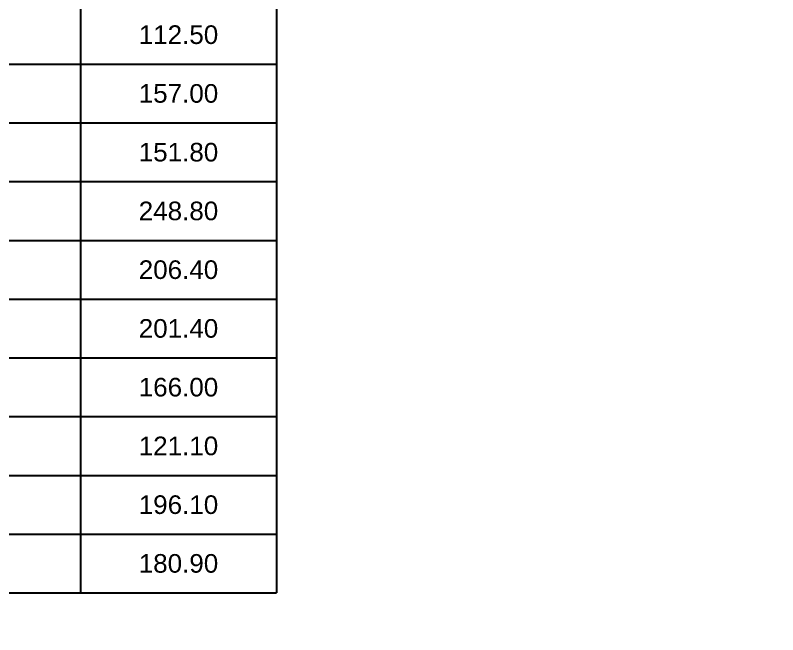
# Model space of a CAD drawing. Header units: millimetres. Extents: x 19458 to 19711, y 4351 to 4752.
# Drawn here: x 19532.023 to 19535.916, y 4507.481 to 4510.644 of the extents above; entities that cross this region are included whole.
import ezdxf

# ---------------------------------------------------------------- set-up
doc = ezdxf.new("R2010")
doc.units = ezdxf.units.MM
for name, color, linetype in [('cotas', 1, 'Continuous'), ('cotas @ 300', 1, 'Continuous'), ('cotas @ 400', 1, 'Continuous'), ('cotas @ 500', 1, 'Continuous')]:
    doc.layers.add(name, color=color, linetype=linetype)
doc.styles.add('century gothic', font='GOTHIC.TTF')
doc.styles.add('COTAS SMC', font='GOTHIC.TTF')
doc.styles.get("Standard").update_dxf_attribs({"font": 'arial.ttf'})
doc.dimstyles.new('ANOTATIVE 100 SMCONSTRUCCIONES', dxfattribs={"dimscale": 0, "dimtxt": 0.18, "dimasz": 0.15, "dimexe": 0.18, "dimexo": 0.09, "dimgap": 0.1, "dimtad": 1, "dimzin": 0, "dimdsep": 46, "dimtxsty": 'century gothic', "dimblk1": 'FLECHA1', "dimblk2": 'FLECHA1', "dimsah": 1, "dimcen": 0.18, "dimdle": 0.075, "dimclrd": 1, "dimclre": 1, "dimclrt": 2, "dimaunit": 1, "dimadec": 0, "dimazin": 0, "dimtfac": 0.75, "dimtix": 1, "dimtmove": 2, "dimatfit": 3, "dimfxl": 0.09, "dimtvp": 1.5, "dimtfill": 1, "dimtolj": 1, "dimtzin": 0, "dimarcsym": 0})
doc.dimstyles.new('PIES SMCONSTRUCCIONES', dxfattribs={"dimscale": 0, "dimtxt": 0.18, "dimasz": 0.2, "dimexe": 0.18, "dimexo": 0, "dimgap": 0.1, "dimtad": 1, "dimdec": 0, "dimlfac": 39.370079, "dimzin": 0, "dimdsep": 46, "dimlunit": 4, "dimtxsty": 'COTAS SMC', "dimblk1": 'FLECHA1', "dimblk2": 'FLECHA1', "dimsah": 1, "dimcen": 0.2, "dimdle": 0.075, "dimclrd": 1, "dimclre": 1, "dimclrt": 2, "dimaunit": 1, "dimadec": 0, "dimazin": 0, "dimtfac": 0.75, "dimtdec": 0, "dimtix": 1, "dimtmove": 2, "dimatfit": 3, "dimfxl": 0.09, "dimtvp": 1.5, "dimtfill": 1, "dimtolj": 1, "dimtzin": 0, "dimarcsym": 0})

# ---------------------------------------------------------------- blocks, each defined once
blk = doc.blocks.new('FLECHA1')
at = {"color": 4}
blk.add_line((-0.246176, -0.248081), (0.248081, 0.25), dxfattribs=at)
at = {"color": 1}
blk.add_line((-1, 0), (0.496162, 0), dxfattribs=at)
blk = doc.blocks.new('*D266')
at = {"layer": 'cotas', "color": 1, "lineweight": -2, "transparency": 16777216}
for p, q in [((19614.326, 4625.8448), (19614.326, 4700.8448)), ((19570.9836, 4550.8448), (19524.326, 4550.8448)), ((19614.326, 4548.4298), (19614.326, 4550.8448)), ((19570.5339, 4548.4298), (19524.326, 4548.4298)), ((19614.326, 4473.4298), (19614.326, 4398.4298))]:
    blk.add_line(p, q, dxfattribs=at)
at = {"layer": 'Defpoints', "color": 0, "transparency": 16777216}
for p in [(19614.326, 4550.8448), (19615.9836, 4550.8448), (19615.5339, 4548.4298)]:
    blk.add_point(p, dxfattribs=at)
at = {"layer": 'cotas', "color": 1, "lineweight": -2, "transparency": 16777216, "xscale": 75, "yscale": 75, "zscale": 75}
for p, rotation in [((19614.326, 4550.8448), 270), ((19614.326, 4548.4298), 90)]:
    blk.add_blockref('FLECHA1', p, dxfattribs=dict(at, rotation=rotation))
at = {"layer": 'cotas', "color": 2, "transparency": 16777216, "insert": (19517.3376, 4549.6373), "char_height": 90, "attachment_point": 5, "rotation": 90, "style": 'century gothic', "bg_fill": 3, "box_fill_scale": 1.1, "bg_fill_color": 256, "bg_fill_true_color": 13158600, "bg_fill_transparency": 0}
blk.add_mtext('\\A1;2.42', dxfattribs=at)
blk = doc.blocks.new('*D312')
at = {"layer": 'cotas', "color": 1, "lineweight": -2, "transparency": 16777216}
for p, q in [((19614.326, 4595.8448), (19614.326, 4640.8448)), ((19588.9836, 4550.8448), (19560.326, 4550.8448)), ((19614.326, 4548.4298), (19614.326, 4550.8448)), ((19588.5339, 4548.4298), (19560.326, 4548.4298)), ((19614.326, 4503.4298), (19614.326, 4458.4298))]:
    blk.add_line(p, q, dxfattribs=at)
at = {"layer": 'Defpoints', "color": 0, "transparency": 16777216}
for p in [(19614.326, 4550.8448), (19615.9836, 4550.8448), (19615.5339, 4548.4298)]:
    blk.add_point(p, dxfattribs=at)
at = {"layer": 'cotas', "color": 1, "lineweight": -2, "transparency": 16777216, "xscale": 45, "yscale": 45, "zscale": 45}
for p, rotation in [((19614.326, 4550.8448), 270), ((19614.326, 4548.4298), 90)]:
    blk.add_blockref('FLECHA1', p, dxfattribs=dict(at, rotation=rotation))
at = {"layer": 'cotas', "color": 2, "transparency": 16777216, "insert": (19556.133, 4549.6373), "char_height": 54, "attachment_point": 5, "rotation": 90, "style": 'century gothic', "bg_fill": 3, "box_fill_scale": 1.1, "bg_fill_color": 256, "bg_fill_true_color": 13158600, "bg_fill_transparency": 0}
blk.add_mtext('\\A1;2.42', dxfattribs=at)
blk = doc.blocks.new('*D318')
at = {"layer": 'cotas', "color": 1, "lineweight": -2, "transparency": 16777216}
for p, q in [((19614.326, 4610.8448), (19614.326, 4670.8448)), ((19579.9836, 4550.8448), (19542.326, 4550.8448)), ((19614.326, 4548.4298), (19614.326, 4550.8448)), ((19579.5339, 4548.4298), (19542.326, 4548.4298)), ((19614.326, 4488.4298), (19614.326, 4428.4298))]:
    blk.add_line(p, q, dxfattribs=at)
at = {"layer": 'Defpoints', "color": 0, "transparency": 16777216}
for p in [(19614.326, 4550.8448), (19615.9836, 4550.8448), (19615.5339, 4548.4298)]:
    blk.add_point(p, dxfattribs=at)
at = {"layer": 'cotas', "color": 1, "lineweight": -2, "transparency": 16777216, "xscale": 60, "yscale": 60, "zscale": 60}
for p, rotation in [((19614.326, 4550.8448), 270), ((19614.326, 4548.4298), 90)]:
    blk.add_blockref('FLECHA1', p, dxfattribs=dict(at, rotation=rotation))
at = {"layer": 'cotas', "color": 2, "transparency": 16777216, "insert": (19536.7353, 4549.6373), "char_height": 72, "attachment_point": 5, "rotation": 90, "style": 'century gothic', "bg_fill": 3, "box_fill_scale": 1.1, "bg_fill_color": 256, "bg_fill_true_color": 13158600, "bg_fill_transparency": 0}
blk.add_mtext('\\A1;2.42', dxfattribs=at)
blk = doc.blocks.new('*D321')
at = {"layer": 'cotas', "color": 1, "lineweight": -2, "transparency": 16777216}
for p, q in [((19620.0128, 4651.7533), (19620.0128, 4751.7533)), ((19620.4168, 4551.7533), (19530.0128, 4551.7533)), ((19620.0128, 4550.5333), (19620.0128, 4551.7533)), ((19620.4168, 4550.5333), (19530.0128, 4550.5333)), ((19620.0128, 4450.5333), (19620.0128, 4350.5333))]:
    blk.add_line(p, q, dxfattribs=at)
at = {"layer": 'Defpoints', "color": 0, "transparency": 16777216}
for p in [(19620.0128, 4551.7533), (19620.4168, 4551.7533), (19620.4168, 4550.5333)]:
    blk.add_point(p, dxfattribs=at)
at = {"layer": 'cotas', "color": 1, "lineweight": -2, "transparency": 16777216, "xscale": 100, "yscale": 100, "zscale": 100}
for p, rotation in [((19620.0128, 4551.7533), 270), ((19620.0128, 4550.5333), 90)]:
    blk.add_blockref('FLECHA1', p, dxfattribs=dict(at, rotation=rotation))
at = {"layer": 'cotas', "color": 2, "transparency": 16777216, "insert": (19523.8809, 4551.1433), "char_height": 90, "attachment_point": 5, "rotation": 90, "style": 'COTAS SMC', "bg_fill": 3, "box_fill_scale": 1.1, "bg_fill_color": 256, "bg_fill_true_color": 13158600, "bg_fill_transparency": 0}
blk.add_mtext("\\A1;4'", dxfattribs=at)
blk = doc.blocks.new('*D371')
at = {"layer": 'cotas', "color": 1, "lineweight": -2, "transparency": 16777216}
for p, q in [((19620.0128, 4631.7533), (19620.0128, 4711.7533)), ((19620.4168, 4551.7533), (19548.0128, 4551.7533)), ((19620.0128, 4550.5333), (19620.0128, 4551.7533)), ((19620.4168, 4550.5333), (19548.0128, 4550.5333)), ((19620.0128, 4470.5333), (19620.0128, 4390.5333))]:
    blk.add_line(p, q, dxfattribs=at)
at = {"layer": 'Defpoints', "color": 0, "transparency": 16777216}
for p in [(19620.0128, 4551.7533), (19620.4168, 4551.7533), (19620.4168, 4550.5333)]:
    blk.add_point(p, dxfattribs=at)
at = {"layer": 'cotas', "color": 1, "lineweight": -2, "transparency": 16777216, "xscale": 80, "yscale": 80, "zscale": 80}
for p, rotation in [((19620.0128, 4551.7533), 270), ((19620.0128, 4550.5333), 90)]:
    blk.add_blockref('FLECHA1', p, dxfattribs=dict(at, rotation=rotation))
at = {"layer": 'cotas', "color": 2, "transparency": 16777216, "insert": (19543.1073, 4551.1433), "char_height": 72, "attachment_point": 5, "rotation": 90, "style": 'COTAS SMC', "bg_fill": 3, "box_fill_scale": 1.1, "bg_fill_color": 256, "bg_fill_true_color": 13158600, "bg_fill_transparency": 0}
blk.add_mtext("\\A1;4'", dxfattribs=at)
blk = doc.blocks.new('*T13')
at = {"layer": 'cotas', "color": 0, "linetype": 'ByBlock', "lineweight": -2, "transparency": 16777216}
for p, q in [((0, 0), (5.1409, 0)), ((0, 0), (0, -5.8461)), ((5.1409, 0), (5.1409, -5.8461)), ((0, -0.2392), (5.1409, -0.2392)), ((0, -0.5731), (5.1409, -0.5731)), ((1.3409, -0.5731), (1.3409, -5.8461)), ((2.1409, -0.5731), (2.1409, -5.8461)), ((2.1409, -0.8096), (5.1409, -0.8096)), ((3.1409, -0.8096), (3.1409, -5.8461)), ((4.1409, -0.8096), (4.1409, -5.8461)), ((0, -1.0461), (5.1409, -1.0461)), ((0, -1.3461), (5.1409, -1.3461)), ((0, -1.6461), (5.1409, -1.6461)), ((0, -1.9461), (5.1409, -1.9461)), ((0, -2.2461), (5.1409, -2.2461)), ((0, -2.5461), (5.1409, -2.5461)), ((0, -2.8461), (5.1409, -2.8461)), ((0, -3.1461), (5.1409, -3.1461)), ((0, -3.4461), (5.1409, -3.4461)), ((0, -3.7461), (5.1409, -3.7461)), ((0, -4.0461), (5.1409, -4.0461)), ((0, -4.3461), (5.1409, -4.3461)), ((0, -4.6461), (5.1409, -4.6461)), ((0, -4.9461), (5.1409, -4.9461)), ((0, -5.2461), (5.1409, -5.2461)), ((0, -5.5461), (5.1409, -5.5461)), ((0, -5.8461), (5.1409, -5.8461))]:
    blk.add_line(p, q, dxfattribs=at)
at = {"layer": 'cotas', "color": 0, "transparency": 16777216, "insert": (2.5704, -0.1196), "char_height": 0.1, "width": 5.077526, "attachment_point": 5, "style": 'century gothic'}
blk.add_mtext('DESCRIPCIÓN', dxfattribs=at)
at = {"layer": 'cotas', "color": 0, "transparency": 16777216, "attachment_point": 5}
for s, insert, char_height, width in [('MOLDURAS', (2.5704, -0.4061), 0.1, 5.077526), ('DIMENSIONES', (3.6409, -0.6913), 0.1, 2.936652), ('ELEMENTO', (0.6704, -0.8096), 0.1, 1.277526), ('CANTIDAD', (1.7409, -0.8096), 0.1, 0.736652), ('GROSOR (cm)', (2.6409, -0.9278), 0.1, 0.936652), ('ANCHO (cm)', (3.6409, -0.9278), 0.1, 0.936652), ('LARGO (cm)', (4.6409, -0.9278), 0.1, 0.936652), ('M-01 (DERECHA)', (0.6704, -1.1961), 0.095023, 1.277526), ('6', (1.7409, -1.1961), 0.095, 0.736652), ('3.80', (2.6409, -1.1961), 0.09502, 0.936652), ('5.00', (3.6409, -1.1961), 0.09502, 0.936652), ('165.80', (4.6409, -1.1961), 0.09502, 0.936652), ('M-01 (IZQUIERDA)', (0.6704, -1.4961), 0.095023, 1.277526), ('6', (1.7409, -1.4961), 0.095, 0.736652), ('3.80', (2.6409, -1.4961), 0.09502, 0.936652), ('5.00', (3.6409, -1.4961), 0.09502, 0.936652), ('165.80', (4.6409, -1.4961), 0.09502, 0.936652), ('M-02 (DERECHA)', (0.6704, -1.7961), 0.095023, 1.277526), ('4', (1.7409, -1.7961), 0.095, 0.736652), ('3.80', (2.6409, -1.7961), 0.09502, 0.936652), ('5.00', (3.6409, -1.7961), 0.09502, 0.936652), ('204.50', (4.6409, -1.7961), 0.09502, 0.936652), ('M-02 (IZQUIERDA)', (0.6704, -2.0961), 0.095023, 1.277526), ('4', (1.7409, -2.0961), 0.095, 0.736652), ('3.80', (2.6409, -2.0961), 0.09502, 0.936652), ('5.00', (3.6409, -2.0961), 0.09502, 0.936652), ('204.50', (4.6409, -2.0961), 0.09502, 0.936652), ('M-03', (0.6704, -2.3961), 0.09502, 1.277526), ('2', (1.7409, -2.3961), 0.095, 0.736652), ('3.80', (2.6409, -2.3961), 0.09502, 0.936652), ('5.00', (3.6409, -2.3961), 0.09502, 0.936652), ('112.50', (4.6409, -2.3961), 0.09502, 0.936652), ('M-04', (0.6704, -2.6961), 0.09502, 1.277526), ('3.80', (2.6409, -2.6961), 0.09502, 0.936652), ('5.00', (3.6409, -2.6961), 0.09502, 0.936652), ('281.10', (4.6409, -2.6961), 0.09502, 0.936652), ('2', (1.7409, -2.6961), 0.095, 0.736652), ('M-05', (0.6704, -2.9961), 0.09502, 1.277526), ('2', (1.7409, -2.9961), 0.095, 0.736652), ('3.80', (2.6409, -2.9961), 0.09502, 0.936652), ('5.00', (3.6409, -2.9961), 0.09502, 0.936652), ('112.50', (4.6409, -2.9961), 0.09502, 0.936652), ('M-06', (0.6704, -3.2961), 0.09502, 1.277526), ('2', (1.7409, -3.2961), 0.095, 0.736652), ('3.80', (2.6409, -3.2961), 0.09502, 0.936652), ('5.00', (3.6409, -3.2961), 0.09502, 0.936652), ('157.00', (4.6409, -3.2961), 0.09502, 0.936652), ("M-06'", (0.6704, -3.5961), 0.09502, 1.277526), ('2', (1.7409, -3.5961), 0.095, 0.736652), ('3.80', (2.6409, -3.5961), 0.09502, 0.936652), ('5.00', (3.6409, -3.5961), 0.09502, 0.936652), ('151.80', (4.6409, -3.5961), 0.09502, 0.936652), ('M-07', (0.6704, -3.8961), 0.09502, 1.277526), ('4', (1.7409, -3.8961), 0.095, 0.736652), ('3.80', (2.6409, -3.8961), 0.09502, 0.936652), ('5.00', (3.6409, -3.8961), 0.09502, 0.936652), ('248.80', (4.6409, -3.8961), 0.09502, 0.936652), ('M-08', (0.6704, -4.1961), 0.09502, 1.277526), ('2', (1.7409, -4.1961), 0.095, 0.736652), ('3.80', (2.6409, -4.1961), 0.09502, 0.936652), ('5.00', (3.6409, -4.1961), 0.09502, 0.936652), ('206.40', (4.6409, -4.1961), 0.09502, 0.936652), ('M-09', (0.6704, -4.4961), 0.09502, 1.277526), ('2', (1.7409, -4.4961), 0.095, 0.736652), ('3.80', (2.6409, -4.4961), 0.09502, 0.936652), ('5.00', (3.6409, -4.4961), 0.09502, 0.936652), ('201.40', (4.6409, -4.4961), 0.09502, 0.936652), ('M-10', (0.6704, -4.7961), 0.09502, 1.277526), ('2', (1.7409, -4.7961), 0.095, 0.736652), ('3.80', (2.6409, -4.7961), 0.09502, 0.936652), ('5.00', (3.6409, -4.7961), 0.09502, 0.936652), ('166.00', (4.6409, -4.7961), 0.09502, 0.936652), ('M-11', (0.6704, -5.0961), 0.09502, 1.277526), ('2', (1.7409, -5.0961), 0.095, 0.736652), ('3.80', (2.6409, -5.0961), 0.09502, 0.936652), ('5.00', (3.6409, -5.0961), 0.09502, 0.936652), ('121.10', (4.6409, -5.0961), 0.09502, 0.936652), ('M-12', (0.6704, -5.3961), 0.09502, 1.277526), ('2', (1.7409, -5.3961), 0.095, 0.736652), ('3.80', (2.6409, -5.3961), 0.09502, 0.936652), ('5.00', (3.6409, -5.3961), 0.09502, 0.936652), ('196.10', (4.6409, -5.3961), 0.09502, 0.936652), ('M-13', (0.6704, -5.6961), 0.09502, 1.277526), ('4', (1.7409, -5.6961), 0.095, 0.736652), ('3.80', (2.6409, -5.6961), 0.09502, 0.936652), ('5.00', (3.6409, -5.6961), 0.09502, 0.936652), ('180.90', (4.6409, -5.6961), 0.09502, 0.936652)]:
    blk.add_mtext(s, dxfattribs=dict(at, insert=insert, char_height=char_height, width=width))
blk = doc.blocks.new('*U849')
at = {"layer": 'cotas @ 500'}
dim = blk.add_linear_dim(base=(19614.3260382735, 4550.8448237801), p1=(19615.5338597089, 4548.4298237801), p2=(19615.9836080801, 4550.8448237801), angle=90, dimstyle='ANOTATIVE 100 SMCONSTRUCCIONES', override={"dimscale": 500, "dimtix": 1, "dimtofl": 1, "dimtmove": 1, "dimatfit": 1}, dxfattribs=at)
dim.commit()
dim.dimension.update_dxf_attribs({"geometry": '*D266', "text_midpoint": (19517.3375950376, 4549.6373237801)})
at = {"layer": 'cotas @ 300'}
dim = blk.add_linear_dim(base=(19614.3260382735, 4550.8448237801), p1=(19615.5338597089, 4548.4298237801), p2=(19615.9836080801, 4550.8448237801), angle=90, dimstyle='ANOTATIVE 100 SMCONSTRUCCIONES', override={"dimscale": 300, "dimtix": 1, "dimtofl": 1, "dimtmove": 1, "dimatfit": 1}, dxfattribs=at)
dim.commit()
dim.dimension.update_dxf_attribs({"geometry": '*D312', "text_midpoint": (19556.132972332, 4549.6373237801)})
at = {"layer": 'cotas @ 400'}
dim = blk.add_linear_dim(base=(19614.3260382735, 4550.8448237801), p1=(19615.5338597089, 4548.4298237801), p2=(19615.9836080801, 4550.8448237801), angle=90, dimstyle='ANOTATIVE 100 SMCONSTRUCCIONES', override={"dimscale": 400, "dimtix": 1, "dimtofl": 1, "dimtmove": 1, "dimatfit": 1}, dxfattribs=at)
dim.commit()
dim.dimension.update_dxf_attribs({"geometry": '*D318', "text_midpoint": (19536.7352836848, 4549.6373237801)})
blk = doc.blocks.new('*U851')
at = {"layer": 'cotas @ 500'}
dim = blk.add_linear_dim(base=(19620.0128, 4551.7533), p1=(19620.4168, 4550.5333), p2=(19620.4168, 4551.7533), angle=90, dimstyle='PIES SMCONSTRUCCIONES', override={"dimscale": 500, "dimtix": 1, "dimtofl": 1, "dimtmove": 2, "dimatfit": 3}, dxfattribs=at)
dim.commit()
dim.dimension.update_dxf_attribs({"geometry": '*D321', "text_midpoint": (19523.8809, 4551.1433)})
at = {"layer": 'cotas @ 400'}
dim = blk.add_linear_dim(base=(19620.0128, 4551.7533), p1=(19620.4168, 4550.5333), p2=(19620.4168, 4551.7533), angle=90, dimstyle='PIES SMCONSTRUCCIONES', override={"dimscale": 400, "dimtix": 1, "dimtofl": 1, "dimtmove": 2, "dimatfit": 3}, dxfattribs=at)
dim.commit()
dim.dimension.update_dxf_attribs({"geometry": '*D371', "text_midpoint": (19543.1073, 4551.1433)})

msp = doc.modelspace()

# ---------------------------------------------------------------- block references
at = {"layer": 'cotas'}
msp.add_blockref('*U849', (0, 0), dxfattribs=at)

# ---------------------------------------------------------------- next in the draw order: block references
msp.add_blockref('*U851', (0, 0), dxfattribs=at)

# ---------------------------------------------------------------- next in the draw order: block references
msp.add_blockref('*T13', (19528.2158, 4513.5405))

doc.saveas('drawing.dxf')
